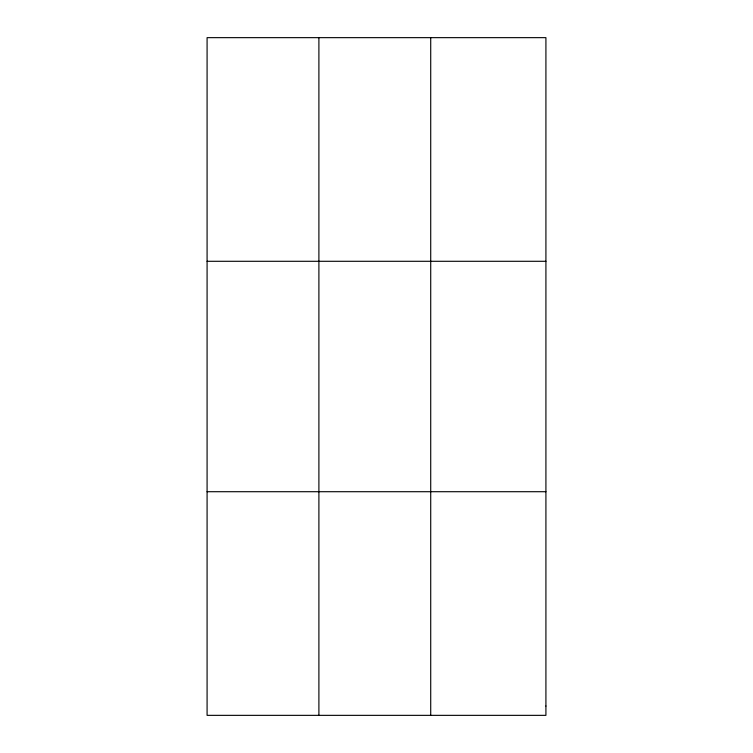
<?xml version="1.0" encoding="UTF-8"?>
<svg xmlns="http://www.w3.org/2000/svg" width="753" height="753" viewBox="0 0 753 753"><rect width="100%" height="100%" fill="white"/><g stroke="black" fill="none" stroke-linecap="round" stroke-linejoin="round"><path stroke-width="1.13" d="M318.896 715.35L318.896 37.65M430.716 715.35L430.716 37.65M207.084 261.291L545.916 261.291M207.084 491.709L545.916 491.709M545.916 706.032L545.916 715.35L207.084 715.35L207.084 37.65L545.916 37.65L545.916 706.032"/></g></svg>
